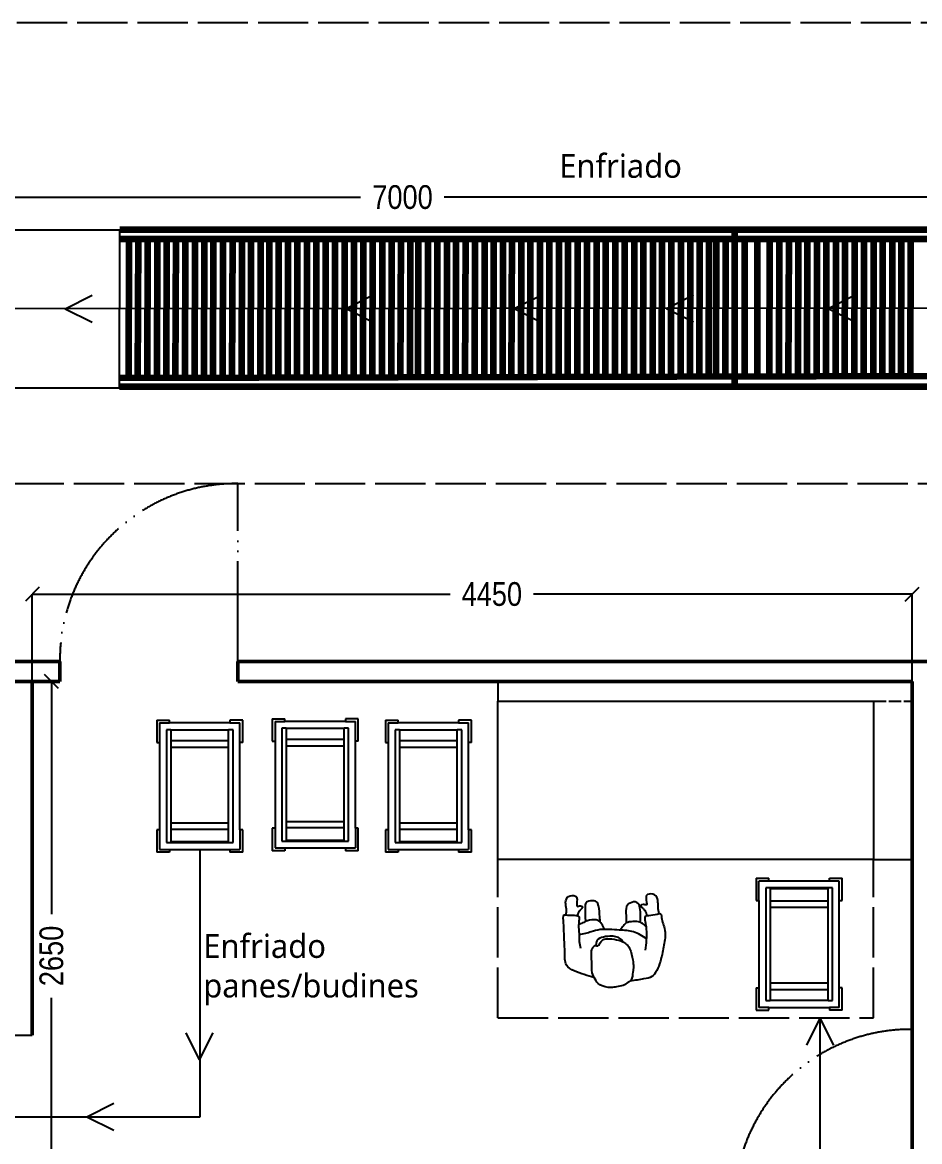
# Model space of a CAD drawing. Header units: millimetres. Extents: x -9564 to 100156, y -26854 to 24346.
# Drawn here: x 64003 to 68541, y -10510 to -4852 of the extents above; entities that cross this region are included whole.
import ezdxf

# ---------------------------------------------------------------- set-up
doc = ezdxf.new("R2010")
doc.units = ezdxf.units.MM
doc.header["$LTSCALE"] = 100
for name, pattern in [('DASHED2', [0.762, 0.635, -0.127]), ('DASHEDX2', [3.048, 2.54, -0.508]), ('DIVIDEX2', [6.604, 5.08, -0.508, 0, -0.508, 0, -0.508])]:
    doc.linetypes.add(name, pattern=pattern)
for name, color, linetype in [('Area circulacion', 50, 'DASHEDX2'), ('Area proceso', 90, 'DASHEDX2'), ('Cotas secundarias', 41, 'Continuous'), ('Flujo proceso', 4, 'Continuous'), ('Maquinas', 200, 'Continuous'), ('Mesas-estantes', 230, 'Continuous'), ('Personal', 171, 'Continuous'), ('Puertas', 43, 'DIVIDEX2'), ('rotulo', 211, 'Continuous'), ('Transporte semielaborado', 30, 'Continuous')]:
    doc.layers.add(name, color=color, linetype=linetype)
doc.layers.add('Paredes', color=7, linetype='Continuous', lineweight=50)
doc.styles.add('OpenSans', font='OpenSans-Regular.ttf')
doc.styles.add('OpenSansCondensed-Light', font='OpenSansCondensed-Light.ttf')
doc.dimstyles.new('Cotas Mateo', dxfattribs={"dimtxt": 120, "dimasz": 70, "dimexe": 0.375, "dimexo": 0.125, "dimgap": 0.1, "dimtad": 1, "dimdec": 0, "dimzin": 12, "dimdsep": 46, "dimtxsty": 'OpenSansCondensed-Light', "dimblk": 'OBLIQUE', "dimcen": 2.5, "dimazin": 3, "dimtfac": 0.5, "dimtdec": 0, "dimtmove": 2, "dimatfit": 3, "dimarcsym": 0})

# ---------------------------------------------------------------- blocks, each defined once
blk = doc.blocks.new('Bakery Trolley pl')
at = {"layer": 'Transporte semielaborado'}
for p, q in [((0.1804, 0.6253), (0.2371, 0.6253)), ((0.1804, 0.6253), (0.1804, 0.526)), ((0.2371, 0.6127), (0.1929, 0.6127)), ((0.1929, 0.526), (0.1929, 0.6127)), ((0.2371, 0.6127), (0.2371, 0.6253)), ((0.5048, 0.6127), (0.2371, 0.6127)), ((0.5048, 0.6127), (0.5048, 0.6253)), ((0.5048, 0.6253), (0.5615, 0.6253)), ((0.5489, 0.6127), (0.5048, 0.6127)), ((0.5489, 0.526), (0.5489, 0.6127)), ((0.5615, 0.526), (0.5615, 0.6253)), ((0.2229, 0.5827), (0.2229, 0.0827)), ((0.2429, 0.5827), (0.2229, 0.5827)), ((0.2429, 0.5827), (0.2429, 0.5798)), ((0.4989, 0.5827), (0.2429, 0.5827)), ((0.2429, 0.5798), (0.4989, 0.5798)), ((0.2429, 0.5798), (0.2429, 0.5245)), ((0.5189, 0.5827), (0.4989, 0.5827)), ((0.4989, 0.5798), (0.4989, 0.5827)), ((0.4989, 0.5245), (0.4989, 0.5798)), ((0.5189, 0.0827), (0.5189, 0.5827)), ((0.1804, 0.526), (0.1929, 0.526)), ((0.1929, 0.526), (0.1929, 0.1394)), ((0.2429, 0.5245), (0.4989, 0.5245)), ((0.2429, 0.5245), (0.2429, 0.4967)), ((0.2429, 0.4967), (0.4989, 0.4967)), ((0.2429, 0.4967), (0.2429, 0.1615)), ((0.4989, 0.4967), (0.4989, 0.5245)), ((0.4989, 0.1615), (0.4989, 0.4967)), ((0.5489, 0.526), (0.5615, 0.526)), ((0.5489, 0.1394), (0.5489, 0.526)), ((0.2429, 0.1615), (0.4989, 0.1615)), ((0.2429, 0.1615), (0.2429, 0.1325)), ((0.4989, 0.1325), (0.4989, 0.1615)), ((0.1804, 0.1394), (0.1929, 0.1394)), ((0.1804, 0.1394), (0.1804, 0.0402)), ((0.1929, 0.1394), (0.1929, 0.0527)), ((0.2429, 0.1325), (0.4989, 0.1325)), ((0.2429, 0.1325), (0.2429, 0.0827)), ((0.4989, 0.0827), (0.4989, 0.1325)), ((0.5615, 0.1394), (0.5489, 0.1394)), ((0.5489, 0.0527), (0.5489, 0.1394)), ((0.5615, 0.0402), (0.5615, 0.1394)), ((0.2371, 0.0527), (0.1929, 0.0527)), ((0.2229, 0.0827), (0.2429, 0.0827)), ((0.2371, 0.0402), (0.2371, 0.0527)), ((0.2371, 0.0527), (0.5048, 0.0527)), ((0.4989, 0.0827), (0.2429, 0.0827)), ((0.4989, 0.0827), (0.5189, 0.0827)), ((0.5048, 0.0527), (0.5048, 0.0402)), ((0.5489, 0.0527), (0.5048, 0.0527)), ((0.1804, 0.0402), (0.2371, 0.0402)), ((0.5615, 0.0402), (0.5048, 0.0402))]:
    blk.add_line(p, q, dxfattribs=at)
blk = doc.blocks.new('pa17-16')
for points, knots in [([(5.62, 2.5537), (5.6188, 2.5427), (5.6154, 2.5253), (5.6223, 2.4901), (5.6346, 2.4293), (5.661, 2.4064), (5.685, 2.3908), (5.7322, 2.3832), (5.7723, 2.3842), (5.7881, 2.3969), (5.8018, 2.4268), (5.8146, 2.4162), (5.8324, 2.4305), (5.8382, 2.4568), (5.8318, 2.5038), (5.8344, 2.5615), (5.8137, 2.5937), (5.7944, 2.6284), (5.7307, 2.6388), (5.7037, 2.6296), (5.6679, 2.626), (5.6442, 2.6055), (5.6228, 2.5961), (5.6214, 2.5667), (5.62, 2.5537)], [0, 0, 0, 0, 0.297584, 0.631064, 1.068635, 1.39533, 1.69617, 2.097861, 2.458938, 2.716293, 3.010442, 3.199165, 3.447293, 3.731671, 4.119196, 4.541864, 4.881702, 5.22714, 5.673063, 5.989311, 6.327668, 6.644571, 6.906626, 7.259736, 7.259736, 7.259736, 7.259736]), ([(5.5575, 2.4391), (5.5549, 2.4218), (5.5525, 2.3852), (5.5491, 2.3329), (5.5712, 2.2599), (5.5431, 2.2589), (5.5029, 2.2526), (5.4793, 2.2435), (5.4785, 2.2813), (5.4499, 2.3438), (5.4658, 2.4235), (5.4776, 2.5033), (5.5116, 2.5798), (5.5552, 2.585), (5.608, 2.5962), (5.6336, 2.6001)], [0, 0, 0, 0, 0.404899, 0.829805, 1.276298, 1.516647, 1.885942, 2.122553, 2.418487, 2.881882, 3.382407, 3.897515, 4.613825, 5.020942, 5.393355, 5.393355, 5.393355, 5.393355]), ([(5.8196, 2.5846), (5.837, 2.5819), (5.8817, 2.5675), (5.9755, 2.5418), (5.972, 2.4609), (5.9791, 2.3926), (5.9812, 2.315), (5.9891, 2.2612), (5.9692, 2.2664), (5.9401, 2.2663), (5.9063, 2.2668), (5.9005, 2.2811), (5.909, 2.3184), (5.9007, 2.3606), (5.9019, 2.4011), (5.8964, 2.4238), (5.8933, 2.4348)], [6.682038, 6.682038, 6.682038, 6.682038, 7.076266, 7.806153, 8.304227, 8.77662, 9.284333, 9.649979, 9.844608, 10.160206, 10.472731, 10.661147, 10.998544, 11.371438, 11.724832, 12.051545, 12.051545, 12.051545, 12.051545]), ([(5.5522, 2.3809), (5.573, 2.3653), (5.6222, 2.3398), (5.6924, 2.3383), (5.7952, 2.3323), (5.8376, 2.352), (5.881, 2.3613), (5.9019, 2.366)], [0, 0, 0, 0, 0.49262, 0.970296, 1.525877, 1.91054, 2.357805, 2.357805, 2.357805, 2.357805]), ([(5.6724, 2.3994), (5.675, 2.3947), (5.6837, 2.383), (5.7041, 2.3718), (5.7348, 2.3697), (5.774, 2.3728), (5.8085, 2.3874), (5.8116, 2.4015), (5.8144, 2.4199)], [0.121052, 0.121052, 0.121052, 0.121052, 0.297289, 0.584433, 0.895396, 1.26174, 1.600834, 1.760925, 1.760925, 1.760925, 1.760925]), ([(5.5552, 2.3206), (5.5597, 2.3147), (5.5706, 2.3043), (5.5892, 2.2916), (5.6248, 2.2913), (5.6613, 2.2967), (5.6731, 2.3154), (5.6858, 2.3299), (5.6912, 2.3378)], [0, 0, 0, 0, 0.262594, 0.520609, 0.853848, 1.185107, 1.43842, 1.738028, 1.738028, 1.738028, 1.738028]), ([(5.7713, 2.3359), (5.7736, 2.3305), (5.7786, 2.3203), (5.7954, 2.2951), (5.8154, 2.2848), (5.8612, 2.2906), (5.8838, 2.3057), (5.8988, 2.3117), (5.9058, 2.3148)], [0, 0, 0, 0, 0.233477, 0.532145, 0.79329, 1.163492, 1.458071, 1.725911, 1.725911, 1.725911, 1.725911]), ([(5.4915, 2.2484), (5.4936, 2.2374), (5.4981, 2.215), (5.4968, 2.1806), (5.512, 2.1445), (5.5569, 2.147), (5.5634, 2.1681), (5.5498, 2.2128), (5.5753, 2.1995), (5.5912, 2.209), (5.5741, 2.2257), (5.5617, 2.2339), (5.5559, 2.2515), (5.5556, 2.26)], [0, 0, 0, 0, 0.324329, 0.654038, 0.980089, 1.31306, 1.562526, 1.890179, 2.123217, 2.319335, 2.559559, 2.78492, 3.066636, 3.066636, 3.066636, 3.066636]), ([(5.5867, 2.2952), (5.5866, 2.2877), (5.5872, 2.2667), (5.5883, 2.1873), (5.6353, 2.19), (5.6673, 2.2128), (5.6606, 2.2618), (5.6599, 2.2881), (5.6606, 2.3008)], [0.078483, 0.078483, 0.078483, 0.078483, 0.321516, 0.797556, 1.122606, 1.448668, 1.830958, 2.166281, 2.166281, 2.166281, 2.166281]), ([(5.7943, 2.2992), (5.7951, 2.2858), (5.7984, 2.2614), (5.8038, 2.2002), (5.8255, 2.1869), (5.8672, 2.191), (5.8755, 2.2117), (5.8718, 2.2605), (5.8715, 2.286), (5.871, 2.2978)], [0, 0, 0, 0, 0.353805, 0.775896, 1.041599, 1.377968, 1.615337, 2.001902, 2.313716, 2.313716, 2.313716, 2.313716]), ([(5.9713, 2.2652), (5.9703, 2.2553), (5.9686, 2.234), (5.9786, 2.2017), (5.9668, 2.1644), (5.9218, 2.1628), (5.9134, 2.1832), (5.9229, 2.229), (5.8988, 2.2135), (5.882, 2.2215), (5.8976, 2.2397), (5.908, 2.248), (5.912, 2.2618), (5.9127, 2.2683)], [0.038839, 0.038839, 0.038839, 0.038839, 0.324329, 0.654038, 0.980089, 1.31306, 1.562526, 1.890179, 2.123217, 2.319335, 2.559559, 2.78492, 2.989829, 2.989829, 2.989829, 2.989829])]:
    blk.add_open_spline(points, degree=3, knots=knots)
blk = doc.blocks.new('_OBLIQUE')
at = {"color": 0, "linetype": 'ByBlock'}
blk.add_line((-0.5, -0.5), (0.5, 0.5), dxfattribs=at)
blk = doc.blocks.new('*D166')
at = {"layer": 'Cotas secundarias', "color": 0, "lineweight": -2, "transparency": 16777216}
for p, q in [((64053.2, -8184.1), (64150.6, -8184.1)), ((64150.3, -8184.1), (64150.3, -9360.3)), ((64150.3, -10834.1), (64150.3, -9783.3)), ((63953.2, -10834.1), (64150.6, -10834.1))]:
    blk.add_line(p, q, dxfattribs=at)
at = {"layer": 'Defpoints', "color": 0, "transparency": 16777216}
for p in [(64053.1, -8184.1), (63953.1, -10834.1), (64150.3, -10834.1)]:
    blk.add_point(p, dxfattribs=at)
at = {"layer": 'Cotas secundarias', "color": 0, "lineweight": -2, "transparency": 16777216, "xscale": 70, "yscale": 70, "zscale": 70}
for p, rotation in [((64150.3, -8184.1), 90), ((64150.3, -10834.1), 270)]:
    blk.add_blockref('_OBLIQUE', p, dxfattribs=dict(at, rotation=rotation))
at = {"layer": 'Cotas secundarias', "color": 0, "transparency": 16777216, "insert": (64150.3, -9571.8), "char_height": 120, "attachment_point": 5, "rotation": 90, "style": 'OpenSansCondensed-Light'}
blk.add_mtext('2650', dxfattribs=at)
blk = doc.blocks.new('*D167')
at = {"layer": 'Cotas secundarias', "color": 0, "lineweight": -2, "transparency": 16777216}
for p, q in [((64053.1, -8184), (64053.1, -7742.5)), ((64053.1, -7742.9), (66165.7, -7742.9)), ((68503.1, -7742.9), (66588.8, -7742.9)), ((68503.1, -8183.9), (68503.1, -7742.5))]:
    blk.add_line(p, q, dxfattribs=at)
at = {"layer": 'Defpoints', "color": 0, "transparency": 16777216}
for p in [(68503.1, -7742.9), (64053.1, -8184.1), (68503.1, -8184.1)]:
    blk.add_point(p, dxfattribs=at)
at = {"layer": 'Cotas secundarias', "color": 0, "lineweight": -2, "transparency": 16777216, "xscale": 70, "yscale": 70, "zscale": 70, "rotation": 180}
blk.add_blockref('_OBLIQUE', (64053.1, -7742.9), dxfattribs=at)
at = {"layer": 'Cotas secundarias', "color": 0, "lineweight": -2, "transparency": 16777216, "xscale": 70, "yscale": 70, "zscale": 70}
blk.add_blockref('_OBLIQUE', (68503.1, -7742.9), dxfattribs=at)
at = {"layer": 'Cotas secundarias', "color": 0, "transparency": 16777216, "insert": (66377.3, -7742.9), "char_height": 120, "attachment_point": 5, "style": 'OpenSansCondensed-Light'}
blk.add_mtext('4450', dxfattribs=at)
blk = doc.blocks.new('*D169')
at = {"layer": 'Cotas secundarias', "color": 0, "lineweight": -2, "transparency": 16777216}
for p, q in [((61893.7, -6091.3), (61893.7, -5735.9)), ((61893.7, -5736.3), (65713.9, -5736.3)), ((68893.7, -5736.3), (66137, -5736.3)), ((68893.7, -5953.4), (68893.7, -5735.9))]:
    blk.add_line(p, q, dxfattribs=at)
at = {"layer": 'Defpoints', "color": 0, "transparency": 16777216}
for p in [(68893.7, -5736.3), (68893.7, -5953.5), (61893.7, -6091.4)]:
    blk.add_point(p, dxfattribs=at)
at = {"layer": 'Cotas secundarias', "color": 0, "lineweight": -2, "transparency": 16777216, "xscale": 70, "yscale": 70, "zscale": 70, "rotation": 180}
blk.add_blockref('_OBLIQUE', (61893.7, -5736.3), dxfattribs=at)
at = {"layer": 'Cotas secundarias', "color": 0, "lineweight": -2, "transparency": 16777216, "xscale": 70, "yscale": 70, "zscale": 70}
blk.add_blockref('_OBLIQUE', (68893.7, -5736.3), dxfattribs=at)
at = {"layer": 'Cotas secundarias', "color": 0, "transparency": 16777216, "insert": (65925.5, -5736.3), "char_height": 120, "attachment_point": 5, "style": 'OpenSansCondensed-Light'}
blk.add_mtext('7000', dxfattribs=at)

msp = doc.modelspace()

# ---------------------------------------------------------------- linework, layer by layer
at = {"color": 3, "linetype": 'DASHED2'}
msp.add_line((68307.995, -8284.072), (68507.995, -8284.072), dxfattribs=at)
msp.add_line((63953.09, -9972.858), (64053.09, -9972.858))
at = {"layer": 'Area circulacion', "color": 2, "linetype": 'DASHEDX2'}
for p, q in [((58184.399, -4852.442), (72058.876, -4852.442)), ((61825.47, -7183.835), (68762.546, -7183.835))]:
    msp.add_line(p, q, dxfattribs=at)
at = {"layer": 'Area proceso'}
msp.add_line((66407.995, -8184.072), (66407.995, -8284.072), dxfattribs=at)
at = {"layer": 'Area proceso', "color": 3}
for p, q in [((66407.995, -9884.072), (66407.995, -9084.072)), ((68307.995, -9884.072), (68307.995, -9084.072)), ((68307.995, -9084.072), (68507.995, -9084.072)), ((66407.995, -9884.072), (68307.995, -9884.072))]:
    msp.add_line(p, q, dxfattribs=at)
at = {"layer": 'Flujo proceso'}
for p, q in [((64220.008, -6299.905), (64356.732, -6231.542)), ((65640.931, -6298.718), (65777.655, -6230.356)), ((66489.381, -6299.373), (66626.105, -6231.011)), ((67260.656, -6298.341), (67397.38, -6229.978)), ((68078.737, -6298.546), (68215.462, -6230.184)), ((69004.127, -6297.33), (61893.713, -6301.358)), ((64220.008, -6299.905), (64356.732, -6368.267)), ((65640.931, -6298.718), (65777.655, -6367.08)), ((66489.381, -6299.373), (66626.105, -6367.735)), ((67260.656, -6298.341), (67397.38, -6366.703)), ((68078.737, -6298.546), (68215.462, -6366.908)), ((64900.055, -9032.923), (64900.055, -10386.143)), ((68036.68, -9886.439), (67968.317, -10023.163)), ((68036.68, -9886.439), (68105.042, -10023.163)), ((68038.009, -12430.662), (68038.009, -9884.072)), ((64898.998, -10097.559), (64830.636, -9960.835)), ((64898.998, -10097.559), (64967.36, -9960.835)), ((64328.256, -10384.351), (64464.98, -10315.988)), ((64900.055, -10386.143), (63401.946, -10386.143)), ((64328.256, -10384.351), (64464.98, -10452.713))]:
    msp.add_line(p, q, dxfattribs=at)
at = {"layer": 'Maquinas'}
for p, q in [((63893.713, -5901.383), (64495.566, -5901.383)), ((64493.713, -6701.333), (64495.566, -5901.383)), ((64493.713, -6701.333), (63893.713, -6701.333))]:
    msp.add_line(p, q, dxfattribs=at)
at = {"layer": 'Maquinas', "lineweight": 100}
for p, q in [((68816.958, -5901.383), (64495.566, -5901.383)), ((67606.518, -6693.351), (67606.518, -5901.383)), ((64495.46, -5947.003), (68816.958, -5946.828)), ((64541.792, -6648.569), (64543.643, -5947.13)), ((64587.808, -6648.432), (64589.66, -5946.723)), ((64635.886, -6648.289), (64637.738, -5946.85)), ((64684.057, -6648.146), (64685.909, -5946.437)), ((64732.135, -6648.003), (64733.987, -5946.564)), ((64778.152, -6647.866), (64780.004, -5946.157)), ((64826.23, -6647.723), (64828.082, -5946.284)), ((64874.414, -6647.58), (64876.266, -5945.871)), ((64922.492, -6647.437), (64924.344, -5945.997)), ((64968.509, -6647.3), (64970.361, -5945.591)), ((65016.587, -6647.157), (65018.439, -5945.718)), ((65064.758, -6647.013), (65066.61, -5945.304)), ((65112.836, -6646.87), (65114.688, -5945.431)), ((65158.852, -6646.734), (65160.705, -5945.024)), ((65206.931, -6646.591), (65208.783, -5945.151)), ((65250.93, -6646.46), (65252.771, -5949.002)), ((65299.008, -6646.317), (65300.849, -5949.129)), ((65345.025, -6646.18), (65346.864, -5949.25)), ((65393.103, -6646.037), (65394.942, -5949.377)), ((65441.274, -6645.894), (65443.112, -5949.504)), ((65489.352, -6645.751), (65491.19, -5949.631)), ((65535.368, -6645.614), (65537.205, -5949.753)), ((65583.447, -6645.471), (65585.283, -5949.88)), ((65631.631, -6645.327), (65633.466, -5950.007)), ((65679.709, -6645.184), (65681.544, -5950.134)), ((65725.726, -6645.047), (65727.56, -5950.255)), ((65773.804, -6644.904), (65775.637, -5950.382)), ((65821.974, -6644.761), (65823.807, -5950.509)), ((65870.053, -6644.618), (65871.885, -5950.636)), ((65916.069, -6644.481), (65917.901, -5950.758)), ((65964.148, -6644.338), (65965.978, -5950.885)), ((66004.752, -6644.218), (66006.582, -5950.992)), ((66052.831, -6644.075), (66054.66, -5951.119)), ((66101.015, -6643.931), (66102.843, -5951.246)), ((66149.093, -6643.788), (66150.921, -5951.373)), ((66195.11, -6643.651), (66196.937, -5951.494)), ((66243.188, -6643.508), (66245.015, -5951.621)), ((66291.359, -6643.365), (66293.184, -5951.748)), ((66339.437, -6643.222), (66341.262, -5951.875)), ((66385.453, -6643.085), (66387.278, -5951.997)), ((66433.532, -6642.942), (66435.355, -5952.124)), ((66477.531, -6642.811), (66479.354, -5952.24)), ((66525.609, -6642.668), (66527.431, -5952.367)), ((66571.625, -6642.531), (66573.447, -5952.488)), ((66619.704, -6642.388), (66621.525, -5952.615)), ((66667.874, -6642.245), (66669.695, -5952.742)), ((66715.953, -6642.102), (66717.772, -5952.869)), ((66761.969, -6641.965), (66763.788, -5952.991)), ((66810.048, -6641.822), (66811.866, -5953.118)), ((66858.232, -6641.679), (66860.049, -5953.245)), ((66906.31, -6641.536), (66908.127, -5953.372)), ((66952.326, -6641.399), (66954.142, -5953.493)), ((67000.405, -6641.256), (67002.22, -5953.62)), ((67048.575, -6641.113), (67050.39, -5953.747)), ((67096.654, -6640.97), (67098.468, -5953.874)), ((67142.67, -6640.833), (67144.483, -5953.996)), ((67190.748, -6640.69), (67192.561, -5954.123)), ((67236.602, -6640.553), (67238.414, -5954.244)), ((67284.681, -6640.41), (67286.492, -5954.371)), ((67332.851, -6640.267), (67334.662, -5954.498)), ((67380.93, -6640.124), (67382.739, -5954.625)), ((67426.946, -6639.987), (67428.755, -5954.746)), ((67475.025, -6639.844), (67476.833, -5954.873)), ((67512.424, -6639.733), (67514.231, -5954.972)), ((67558.44, -6639.596), (67560.247, -5955.093)), ((67657.369, -6641.882), (67657.341, -5946.875)), ((67721.144, -6641.744), (67721.116, -5946.872)), ((67782.065, -6642.531), (67783.886, -5952.488)), ((67830.143, -6642.388), (67831.964, -5952.615)), ((67878.314, -6642.245), (67880.134, -5952.742)), ((67926.392, -6642.102), (67928.212, -5952.869)), ((67972.408, -6641.965), (67974.227, -5952.991)), ((68020.487, -6641.822), (68022.305, -5953.118)), ((68068.671, -6641.679), (68070.488, -5953.245)), ((68116.749, -6641.536), (68118.566, -5953.372)), ((68162.766, -6641.399), (68164.582, -5953.493)), ((68210.844, -6641.256), (68212.659, -5953.62)), ((68259.015, -6641.113), (68260.829, -5953.747)), ((68307.093, -6640.97), (68308.907, -5953.874)), ((68353.109, -6640.833), (68354.922, -5953.996)), ((68401.188, -6640.69), (68403, -5954.123)), ((68447.042, -6640.553), (68448.853, -5954.244)), ((68495.12, -6640.41), (68496.931, -5954.371)), ((64493.835, -6648.712), (68817.855, -6639.376)), ((64493.732, -6693.351), (68816.958, -6693.277))]:
    msp.add_line(p, q, dxfattribs=at)
at = {"layer": 'Mesas-estantes'}
for p, q in [((66407.995, -9084.072), (66407.995, -8284.072)), ((66407.995, -8284.072), (68307.995, -8284.072)), ((68307.995, -8284.072), (68307.995, -9084.072)), ((67607.995, -9084.072), (66407.995, -9084.072)), ((68307.995, -9084.072), (67607.995, -9084.072))]:
    msp.add_line(p, q, dxfattribs=at)
at = {"layer": 'Paredes'}
for p, q in [((64192.73, -8084.072), (54477.905, -8084.072)), ((64192.73, -8084.072), (64192.731, -8184.073)), ((68503.09, -8084.072), (65092.73, -8084.072)), ((65092.73, -8084.072), (65092.73, -8184.072)), ((68503.09, -8084.072), (68603.09, -8084.072)), ((64192.731, -8184.073), (54477.905, -8184.135)), ((64053.09, -9972.858), (64053.071, -8184.076)), ((65600.575, -8184.072), (65092.73, -8184.072)), ((65600.575, -8184.072), (67603.09, -8184.072)), ((67603.09, -8184.072), (67803.09, -8184.072)), ((67803.09, -8184.072), (68303.09, -8184.072)), ((68303.09, -8184.072), (68503.09, -8184.072)), ((68503.09, -8184.072), (68503.09, -10335.127)), ((68503.09, -10335.127), (68503.09, -13878.309))]:
    msp.add_line(p, q, dxfattribs=at)
at = {"layer": 'Puertas'}
for p, q in [((65092.73, -8084.072), (65092.73, -7184.072)), ((68503.09, -10842.905), (68503.09, -9942.905))]:
    msp.add_line(p, q, dxfattribs=at)
for centre in [(65083.898, -8075.24), (68494.257, -10834.072)]:
    msp.add_arc(centre, 891.211, 89.432158, 180.567842, dxfattribs=at)

# ---------------------------------------------------------------- block references
at = {"layer": 'Personal', "xscale": 979.150495116645, "yscale": 979.150495116645, "zscale": 979.150495116645, "rotation": 178.7466901628452}
msp.add_blockref('pa17-16', (72646.7, -7274.521), dxfattribs=at)
at = {"layer": 'Transporte semielaborado', "xscale": 1141.039974711085, "yscale": 1141.039974711085, "zscale": 1141.039974711085}
for p, rotation in [((65907.037, -8326.484), 180), ((65323.285, -8333.795), 180), ((66479.913, -8333.795), 180), ((67508.139, -9892.133), 359.9999999999995)]:
    msp.add_blockref('Bakery Trolley pl', p, dxfattribs=dict(at, rotation=rotation))

# ---------------------------------------------------------------- texts
at = {"layer": 'rotulo', "char_height": 120, "width": 1055.00166, "attachment_point": 1, "style": 'OpenSans'}
for s, insert in [('Enfriado', (66717.921, -5518.209)), ('Enfriado panes/budines', (64917.965, -9461.628))]:
    msp.add_mtext(s, dxfattribs=dict(at, insert=insert))

# ---------------------------------------------------------------- dimensions: what is measured, and where the dimension line sits
at = {"layer": 'Cotas secundarias'}
dim = msp.add_linear_dim(base=(68893.713, -5736.314), p1=(61893.713, -6091.383), p2=(68893.713, -5953.504), dimstyle='Cotas Mateo', dxfattribs=at)
dim.commit()
dim.dimension.update_dxf_attribs({"geometry": '*D169', "text_midpoint": (65925.47, -5736.314), "dimtype": 160})
dim = msp.add_linear_dim(base=(68503.09, -7742.923), p1=(64053.071, -8184.076), p2=(68503.09, -8184.072), text='4450', dimstyle='Cotas Mateo', dxfattribs=at)
dim.commit()
dim.dimension.update_dxf_attribs({"geometry": '*D167', "text_midpoint": (66377.263, -7742.923), "dimtype": 160})
dim = msp.add_linear_dim(base=(64150.264, -10834.072), p1=(64053.071, -8184.076), p2=(63953.09, -10834.072), angle=90, dimstyle='Cotas Mateo', dxfattribs=at)
dim.commit()
dim.dimension.update_dxf_attribs({"geometry": '*D166', "text_midpoint": (64150.264, -9571.807), "dimtype": 160})

doc.saveas('drawing.dxf')
